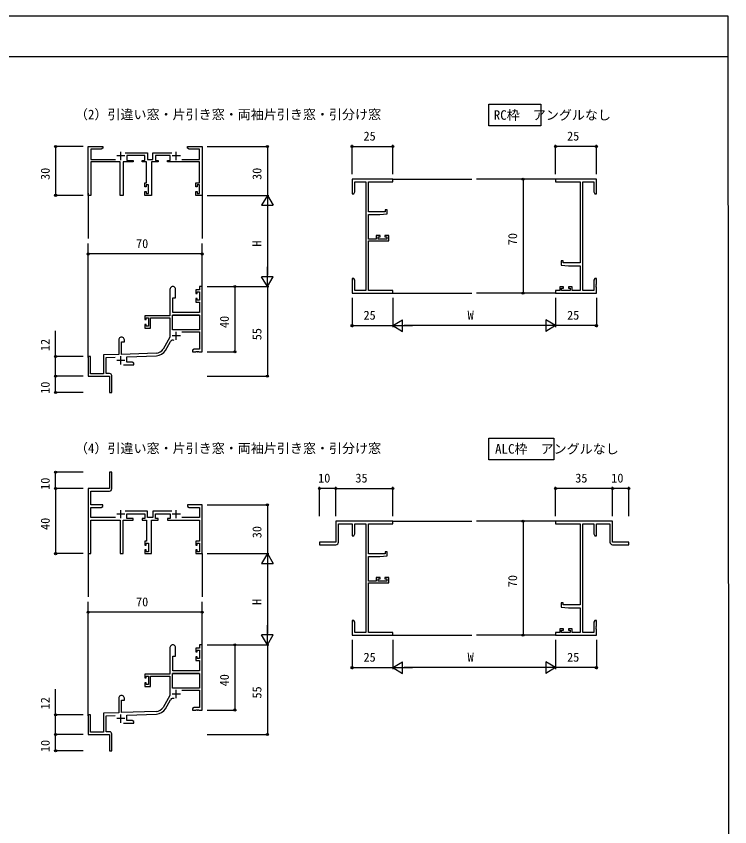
# Model space of a CAD drawing. Units: millimetres, scale not verified. Extents: x -438 to 439, y -599 to 597.
# Drawn here: x 0.6 to 438.7, y 64.5 to 562.2 of the extents above; entities that cross this region are included whole.
import ezdxf
from ezdxf.enums import TextEntityAlignment as Align

# ---------------------------------------------------------------- set-up
doc = ezdxf.new("R2010")
doc.units = ezdxf.units.MM
doc.header["$LTSCALE"] = 4
for name, color, linetype in [('0-1_USER1', 3, 'Continuous'), ('0-2_YKK_11', 7, 'Continuous'), ('0-3_YKK_12', 2, 'Continuous'), ('0-4_YKK_D', 6, 'Continuous'), ('0-5_YKK_ZWAK', 7, 'Continuous')]:
    doc.layers.add(name, color=color, linetype=linetype)
doc.styles.add('ＭＳ ゴシック', font='')
doc.styles.get('ＭＳ ゴシック').set_extended_font_data('MS Gothic')

msp = doc.modelspace()

# ---------------------------------------------------------------- linework, layer by layer
at = {"layer": '0-1_USER1'}
for points in [[(290.716, 508.2), (322.716, 508.2), (322.716, 494.842), (290.716, 494.842)], [(290.716, 303.2), (330.716, 303.2), (330.716, 289.842), (290.716, 289.842)]]:
    msp.add_lwpolyline(points, close=True, dxfattribs=at)
at = {"layer": '0-2_YKK_11'}
for p, q in [((64.77, 473.9), (64.77, 478.9)), ((98.87, 473.9), (98.87, 478.9)), ((67.27, 476.4), (62.27, 476.4)), ((101.37, 476.4), (96.37, 476.4)), ((98.87, 363.491), (98.87, 368.491)), ((101.37, 365.991), (96.37, 365.991)), ((92.128, 357.007), (95.264, 362.439)), ((64.77, 348.391), (64.77, 353.391)), ((67.27, 350.891), (62.27, 350.891)), ((64.77, 253.9), (64.77, 258.9)), ((98.87, 253.9), (98.87, 258.9)), ((67.27, 256.4), (62.27, 256.4)), ((101.37, 256.4), (96.37, 256.4)), ((101.37, 145.991), (96.37, 145.991)), ((98.87, 143.491), (98.87, 148.491)), ((92.128, 137.007), (95.264, 142.439)), ((67.27, 130.891), (62.27, 130.891)), ((64.77, 128.391), (64.77, 133.391))]:
    msp.add_line(p, q, dxfattribs=at)
for points in [[(79.47, 459.8), (80.47, 459.8), (80.47, 472.7), (77.87, 472.7), (77.87, 473.7), (79.57, 473.7), (79.57, 476.7), (68.47, 476.7), (68.47, 473.7), (72.27, 473.7), (72.27, 472.7), (66.22, 472.7), (66.22, 452.2), (64.32, 452.2), (64.32, 472.7), (46.37, 472.7), (46.37, 452.2), (44.77, 452.2), (44.77, 482.2), (53.77, 482.2), (53.77, 481.2), (52.731, 480.6), (46.37, 480.6), (46.37, 474.3), (61.434, 474.3)], [(67.491, 478.3), (81.17, 478.3), (81.17, 474.3), (84.47, 474.3), (84.47, 478.3), (96.149, 478.3)], [(102.207, 474.3), (113.17, 474.3), (113.17, 480.6), (106.81, 480.6), (105.77, 481.2), (105.77, 482.2), (114.77, 482.2), (114.77, 452.2), (110.87, 452.2), (110.87, 454.5), (111.67, 454.5), (111.67, 453.4), (113.17, 453.4), (113.17, 458.6), (111.67, 458.6), (111.67, 457.5), (110.87, 457.5), (110.87, 459.8), (113.07, 459.8), (113.07, 472.7), (93.37, 472.7), (93.37, 473.7), (95.07, 473.7), (95.07, 476.7), (86.07, 476.7), (86.07, 473.7), (87.77, 473.7), (87.77, 472.7), (83.57, 472.7), (83.57, 452.2), (79.47, 452.2), (79.47, 454.5), (80.27, 454.5), (80.27, 453.4), (81.77, 453.4), (81.77, 458.6), (80.27, 458.6), (80.27, 457.5), (79.47, 457.5), (79.47, 459.8)], [(216.77, 460.57), (231.77, 460.57), (231.77, 462.2), (206.77, 462.2), (206.77, 453.2), (207.77, 453.2), (208.4, 454.291), (208.4, 460.57), (215.14, 460.57)], [(215.14, 460.57), (215.14, 393.83), (208.4, 393.83), (208.4, 400.109), (207.77, 401.2), (206.77, 401.2), (206.77, 397.658), (206.89, 397.475), (206.89, 396.925), (206.77, 396.742), (206.77, 396.658), (206.89, 396.475), (206.89, 395.925), (206.77, 395.742), (206.77, 392.2), (231.77, 392.2), (231.77, 393.83), (216.77, 393.83), (216.77, 424.2), (229.27, 424.2), (229.27, 427.5), (226.97, 427.5), (226.97, 426.7), (228.07, 426.7), (228.07, 425.2), (222.87, 425.2), (222.87, 426.7), (223.97, 426.7), (223.97, 427.5), (221.67, 427.5), (221.67, 425.4), (216.77, 425.4), (216.77, 440.4), (223.77, 440.4), (228.27, 440.794), (228.27, 443.4), (227.07, 443.4), (227.07, 442.1), (216.77, 442.1), (216.77, 460.57)], [(348.398, 393.83), (348.398, 460.57), (355.138, 460.57), (355.138, 454.291), (355.768, 453.2), (356.768, 453.2), (356.768, 462.2), (331.768, 462.2), (331.768, 460.57), (346.768, 460.57), (346.768, 410.7), (336.468, 410.7), (336.468, 412), (335.268, 412), (335.268, 409.394), (339.768, 409), (346.768, 409), (346.768, 393.83), (341.868, 393.83), (341.868, 396.1), (339.568, 396.1), (339.568, 395.3), (340.668, 395.3), (340.668, 393.83), (335.468, 393.83), (335.468, 395.3), (336.568, 395.3), (336.568, 396.1), (334.268, 396.1), (334.268, 393.83), (331.768, 393.83), (331.768, 392.2), (356.768, 392.2), (356.768, 395.742), (356.648, 395.925), (356.648, 396.475), (356.768, 396.658), (356.768, 396.742), (356.648, 396.925), (356.648, 397.475)], [(356.648, 397.475), (356.768, 397.658), (356.768, 401.2), (355.768, 401.2), (355.138, 400.109), (355.138, 393.83), (348.398, 393.83)], [(94.97, 394.491), (94.97, 378.191), (79.47, 378.191), (79.47, 375.891), (80.27, 375.891), (80.27, 376.991), (81.77, 376.991), (81.77, 371.791), (80.27, 371.791), (80.27, 372.891), (79.47, 372.891), (79.47, 370.591), (82.97, 370.591), (82.97, 376.991), (94.97, 376.991), (94.97, 365.191), (90.716, 357.822)], [(102.269, 368.391), (113.14, 368.391), (113.14, 357.821), (109.862, 357.821), (108.77, 357.191), (108.77, 356.191), (110.812, 356.191), (110.995, 356.311), (111.545, 356.311), (111.729, 356.191), (111.812, 356.191), (111.995, 356.311), (112.545, 356.311), (112.729, 356.191), (114.77, 356.191), (114.77, 396.191), (113.14, 396.191), (113.14, 394.191), (110.87, 394.191), (110.87, 391.891), (111.67, 391.891), (111.67, 392.991), (113.14, 392.991), (113.14, 387.791), (111.67, 387.791), (111.67, 388.891), (110.87, 388.891), (110.87, 386.591), (113.14, 386.591), (113.14, 380.191), (96.77, 380.191), (96.77, 389.191), (98.37, 389.191), (98.37, 394.491)], [(113.14, 378.561), (96.6, 378.561), (113.14, 378.561)], [(113.14, 378.561), (113.14, 369.591), (96.6, 369.591), (96.6, 378.561)], [(63.57, 363.491), (63.57, 354.523), (54.07, 354.191), (54.07, 342.591), (46.17, 342.591), (46.17, 353.191), (44.77, 353.191), (44.77, 341.191), (57.77, 341.191), (57.77, 336.649), (57.89, 336.466), (57.89, 335.916), (57.77, 335.733), (57.77, 331.191), (59.27, 331.191), (59.27, 341.321)], [(86.561, 355.326), (65.27, 354.582), (65.27, 362.191), (66.97, 362.191), (66.97, 363.491)], [(66.42, 348.191), (72.77, 348.191), (72.77, 349.191), (71.679, 349.821), (68.47, 349.821), (68.47, 353.063), (86.617, 353.697)], [(57.77, 342.821), (55.7, 342.821), (55.7, 352.617), (61.338, 352.814)], [(59.27, 272.1), (59.27, 282.2), (57.77, 282.2), (57.77, 272.2), (44.77, 272.2), (44.77, 232.2), (46.37, 232.2), (46.37, 252.7), (64.32, 252.7), (64.32, 232.2), (66.22, 232.2), (66.22, 252.7), (72.27, 252.7), (72.27, 253.7), (68.47, 253.7), (68.47, 256.7), (79.57, 256.7), (79.57, 253.7), (77.87, 253.7), (77.87, 252.7), (80.47, 252.7), (80.47, 239.8), (79.47, 239.8), (79.47, 237.5), (80.27, 237.5), (80.27, 238.6), (81.77, 238.6), (81.77, 233.4), (80.27, 233.4), (80.27, 234.5), (79.47, 234.5), (79.47, 232.2), (83.57, 232.2), (83.57, 252.7), (87.77, 252.7), (87.77, 253.7), (86.07, 253.7), (86.07, 256.7), (95.07, 256.7), (95.07, 253.7)], [(61.434, 254.3), (46.37, 254.3), (46.37, 260.6), (52.731, 260.6), (53.77, 261.2), (53.77, 262.2), (46.37, 262.2), (46.37, 270.6), (57.77, 270.6)], [(95.07, 253.7), (93.37, 253.7), (93.37, 252.7), (113.07, 252.7), (113.07, 239.8), (110.87, 239.8), (110.87, 237.5), (111.67, 237.5), (111.67, 238.6), (113.17, 238.6), (113.17, 233.4), (111.67, 233.4), (111.67, 234.5), (110.87, 234.5), (110.87, 232.2), (114.77, 232.2), (114.77, 262.2), (105.77, 262.2), (105.77, 261.2), (106.81, 260.6), (113.17, 260.6), (113.17, 254.3), (102.207, 254.3)], [(96.149, 258.3), (84.47, 258.3), (84.47, 254.3), (81.17, 254.3), (81.17, 258.3), (67.491, 258.3)], [(216.77, 250.57), (231.77, 250.57), (231.77, 252.2), (196.77, 252.2), (196.77, 239.2), (186.77, 239.2), (186.77, 237.7), (196.9, 237.7)], [(198.4, 239.2), (198.4, 250.57), (206.77, 250.57), (206.77, 243.2), (207.77, 243.2), (208.4, 244.291), (208.4, 250.57), (215.14, 250.57)], [(215.14, 250.57), (215.14, 183.83), (208.4, 183.83), (208.4, 190.109), (207.77, 191.2), (206.77, 191.2), (206.77, 187.658), (206.89, 187.475), (206.89, 186.925), (206.77, 186.742), (206.77, 186.658), (206.89, 186.475), (206.89, 185.925), (206.77, 185.742), (206.77, 182.2), (231.77, 182.2), (231.77, 183.83), (216.77, 183.83), (216.77, 214.2), (229.27, 214.2), (229.27, 217.5), (226.97, 217.5), (226.97, 216.7), (228.07, 216.7), (228.07, 215.2), (222.87, 215.2), (222.87, 216.7), (223.97, 216.7), (223.97, 217.5), (221.67, 217.5), (221.67, 215.4), (216.77, 215.4), (216.77, 230.4), (223.77, 230.4), (228.27, 230.794), (228.27, 233.4), (227.07, 233.4), (227.07, 232.1), (216.77, 232.1), (216.77, 250.57)], [(366.638, 237.7), (376.768, 237.7), (376.768, 239.2), (366.768, 239.2), (366.768, 252.2), (331.768, 252.2), (331.768, 250.57), (346.768, 250.57), (346.768, 200.7), (336.468, 200.7), (336.468, 202), (335.268, 202), (335.268, 199.394), (339.768, 199), (346.768, 199), (346.768, 183.83), (341.868, 183.83), (341.868, 186.1), (339.568, 186.1), (339.568, 185.3), (340.668, 185.3), (340.668, 183.83), (335.468, 183.83), (335.468, 185.3), (336.568, 185.3), (336.568, 186.1), (334.268, 186.1), (334.268, 183.83), (331.768, 183.83), (331.768, 182.2), (356.768, 182.2), (356.768, 185.742), (356.648, 185.925), (356.648, 186.475), (356.768, 186.658), (356.768, 186.742), (356.648, 186.925), (356.648, 187.475), (356.768, 187.658), (356.768, 191.2)], [(348.398, 183.83), (348.398, 250.57), (355.138, 250.57), (355.138, 244.291), (355.768, 243.2), (356.768, 243.2), (356.768, 250.57), (365.138, 250.57), (365.138, 239.2)], [(356.768, 191.2), (355.768, 191.2), (355.138, 190.109), (355.138, 183.83), (348.398, 183.83)], [(94.97, 174.491), (94.97, 158.191), (79.47, 158.191), (79.47, 155.891), (80.27, 155.891), (80.27, 156.991), (81.77, 156.991), (81.77, 151.791), (80.27, 151.791), (80.27, 152.891), (79.47, 152.891), (79.47, 150.591), (82.97, 150.591), (82.97, 156.991), (94.97, 156.991), (94.97, 145.191), (90.716, 137.822)], [(102.269, 148.391), (113.14, 148.391), (113.14, 137.821), (109.862, 137.821), (108.77, 137.191), (108.77, 136.191), (110.812, 136.191), (110.995, 136.311), (111.545, 136.311), (111.729, 136.191), (111.812, 136.191), (111.995, 136.311), (112.545, 136.311), (112.729, 136.191), (114.77, 136.191), (114.77, 176.191), (113.14, 176.191), (113.14, 174.191), (110.87, 174.191), (110.87, 171.891), (111.67, 171.891), (111.67, 172.991), (113.14, 172.991), (113.14, 167.791), (111.67, 167.791), (111.67, 168.891), (110.87, 168.891), (110.87, 166.591), (113.14, 166.591), (113.14, 160.191), (96.77, 160.191), (96.77, 169.191), (98.37, 169.191), (98.37, 174.491)], [(113.14, 158.561), (96.6, 158.561), (113.14, 158.561)], [(113.14, 158.561), (113.14, 149.591), (96.6, 149.591), (96.6, 158.561)], [(63.57, 143.491), (63.57, 134.523), (54.07, 134.191), (54.07, 122.591), (46.17, 122.591), (46.17, 133.191), (44.77, 133.191), (44.77, 121.191), (57.77, 121.191), (57.77, 116.649), (57.89, 116.466), (57.89, 115.916), (57.77, 115.733), (57.77, 111.191), (59.27, 111.191), (59.27, 121.321)], [(86.561, 135.326), (65.27, 134.582), (65.27, 142.191), (66.97, 142.191), (66.97, 143.491)], [(57.77, 122.821), (55.7, 122.821), (55.7, 132.617), (61.338, 132.814)], [(66.42, 128.191), (72.77, 128.191), (72.77, 129.191), (71.679, 129.821), (68.47, 129.821), (68.47, 133.063), (86.617, 133.697)]]:
    msp.add_lwpolyline(points, dxfattribs=at)
for centre, radius, start, end in [((96.67, 394.491), 1.7, 359.99999, 180.00001), ((65.27, 363.491), 1.7, 359.99999, 180.00001), ((96.823, 361.539), 1.8, 65.29866, 149.99999), ((86.386, 360.322), 5, 271.99999, 330), ((86.386, 360.322), 6.63, 272, 330), ((57.77, 341.321), 1.5, 0.00001, 89.99999), ((57.77, 272.1), 1.5, 270.00001, 359.99999), ((196.9, 239.2), 1.5, 270.00001, 359.99999), ((366.638, 239.2), 1.5, 180.00001, 269.99999), ((96.67, 174.491), 1.7, 359.99999, 180.00001), ((65.27, 143.491), 1.7, 359.99999, 180.00001), ((96.823, 141.539), 1.8, 65.29866, 149.99999), ((86.386, 140.322), 5, 271.99999, 330), ((86.386, 140.322), 6.63, 272, 330), ((57.77, 121.321), 1.5, 0.00001, 89.99999)]:
    msp.add_arc(centre, radius, start, end, dxfattribs=at)
at = {"layer": '0-3_YKK_12'}
for p, q in [((231.77, 462.2), (280.269, 462.2)), ((331.768, 462.2), (283.269, 462.2)), ((44.77, 453.448), (44.77, 425.692)), ((114.77, 452.193), (114.77, 425.692)), ((44.77, 352.624), (44.77, 422.692)), ((114.77, 396.191), (114.77, 422.692)), ((231.77, 392.2), (280.269, 392.2)), ((331.768, 392.2), (283.269, 392.2)), ((231.77, 252.2), (280.269, 252.2)), ((331.768, 252.2), (283.269, 252.2)), ((44.77, 233.448), (44.77, 205.692)), ((114.77, 232.193), (114.77, 205.692)), ((44.77, 132.624), (44.77, 202.692)), ((114.77, 176.191), (114.77, 202.692)), ((231.77, 182.2), (280.269, 182.2)), ((331.768, 182.2), (283.269, 182.2))]:
    msp.add_line(p, q, dxfattribs=at)
at = {"layer": '0-4_YKK_D'}
for p, q in [((206.77, 465.2), (206.77, 483.2)), ((231.77, 465.2), (231.77, 483.2)), ((331.768, 465.2), (331.768, 483.2)), ((356.768, 465.2), (356.768, 483.2)), ((41.77, 482.2), (23.77, 482.2)), ((24.77, 482.2), (24.77, 452.2)), ((117.77, 482.2), (155.77, 482.2)), ((154.77, 482.2), (154.77, 452.2)), ((206.77, 482.2), (231.77, 482.2)), ((356.768, 482.2), (331.768, 482.2)), ((328.768, 462.2), (310.768, 462.2)), ((311.768, 462.2), (311.768, 392.2)), ((41.77, 452.2), (23.77, 452.2)), ((117.77, 452.2), (155.77, 452.2)), ((117.77, 452.193), (155.77, 452.193)), ((154.77, 452.193), (151.27, 446.13)), ((154.77, 452.193), (158.27, 446.13)), ((154.77, 452.193), (154.77, 440.068)), ((151.27, 446.13), (158.27, 446.13)), ((154.77, 445.193), (154.77, 403.191)), ((44.77, 399.191), (44.77, 417.191)), ((114.77, 416.191), (44.77, 416.191)), ((114.77, 399.191), (114.77, 417.191)), ((154.77, 396.191), (154.77, 408.315)), ((154.77, 396.191), (151.27, 402.253)), ((158.27, 402.253), (151.27, 402.253)), ((154.77, 396.191), (158.27, 402.253)), ((117.77, 396.191), (155.77, 396.191)), ((117.77, 396.191), (155.77, 396.191)), ((117.77, 396.191), (135.77, 396.191)), ((134.77, 396.191), (134.77, 356.191)), ((154.77, 396.191), (154.77, 341.191)), ((206.77, 389.2), (206.77, 371.2)), ((231.77, 389.2), (231.77, 371.2)), ((231.77, 389.2), (231.77, 371.2)), ((328.768, 392.2), (310.768, 392.2)), ((331.768, 389.2), (331.768, 371.2)), ((331.768, 389.2), (331.768, 371.2)), ((356.768, 389.2), (356.768, 371.2)), ((231.77, 372.2), (237.833, 375.7)), ((237.833, 368.7), (237.833, 375.7)), ((331.768, 372.2), (325.706, 375.7)), ((325.706, 375.7), (325.706, 368.7)), ((206.77, 372.2), (231.77, 372.2)), ((231.77, 372.2), (237.833, 368.7)), ((231.77, 372.2), (243.895, 372.2)), ((324.768, 372.2), (238.77, 372.2)), ((331.768, 372.2), (319.644, 372.2)), ((331.768, 372.2), (325.706, 368.7)), ((356.768, 372.2), (331.768, 372.2)), ((117.77, 356.191), (135.77, 356.191)), ((41.77, 353.191), (23.77, 353.191)), ((41.77, 341.191), (23.77, 341.191)), ((41.77, 341.191), (23.77, 341.191)), ((24.77, 331.191), (24.77, 341.191)), ((117.77, 341.191), (155.77, 341.191)), ((41.77, 331.191), (23.77, 331.191)), ((41.77, 282.2), (23.77, 282.2)), ((24.77, 272.2), (24.77, 282.2)), ((41.77, 272.2), (23.77, 272.2)), ((41.77, 272.2), (23.77, 272.2)), ((24.77, 272.2), (24.77, 232.2)), ((186.77, 255.2), (186.77, 273.2)), ((196.77, 272.2), (186.77, 272.2)), ((196.77, 255.2), (196.77, 273.2)), ((196.77, 255.2), (196.77, 273.2)), ((196.77, 272.2), (231.77, 272.2)), ((231.77, 255.2), (231.77, 273.2)), ((331.768, 255.2), (331.768, 273.2)), ((366.768, 272.2), (331.768, 272.2)), ((366.768, 255.2), (366.768, 273.2)), ((366.768, 255.2), (366.768, 273.2)), ((376.768, 272.2), (366.768, 272.2)), ((376.768, 255.2), (376.768, 273.2)), ((117.77, 262.2), (155.77, 262.2)), ((154.77, 262.2), (154.77, 232.2)), ((328.768, 252.2), (310.768, 252.2)), ((311.768, 252.2), (311.768, 182.2)), ((41.77, 232.2), (23.77, 232.2)), ((117.77, 232.2), (155.77, 232.2)), ((117.77, 232.193), (155.77, 232.193)), ((154.77, 232.193), (151.27, 226.13)), ((154.77, 232.193), (158.27, 226.13)), ((154.77, 232.193), (154.77, 220.068)), ((151.27, 226.13), (158.27, 226.13)), ((154.77, 225.193), (154.77, 183.191)), ((44.77, 179.191), (44.77, 197.191)), ((114.77, 196.191), (44.77, 196.191)), ((114.77, 179.191), (114.77, 197.191)), ((154.77, 176.191), (154.77, 188.315)), ((154.77, 176.191), (151.27, 182.253)), ((158.27, 182.253), (151.27, 182.253)), ((154.77, 176.191), (158.27, 182.253)), ((206.77, 179.2), (206.77, 161.2)), ((231.77, 179.2), (231.77, 161.2)), ((231.77, 179.2), (231.77, 161.2)), ((328.768, 182.2), (310.768, 182.2)), ((331.768, 179.2), (331.768, 161.2)), ((331.768, 179.2), (331.768, 161.2)), ((356.768, 179.2), (356.768, 161.2)), ((117.77, 176.191), (155.77, 176.191)), ((117.77, 176.191), (155.77, 176.191)), ((117.77, 176.191), (135.77, 176.191)), ((134.77, 176.191), (134.77, 136.191)), ((154.77, 176.191), (154.77, 121.191)), ((231.77, 162.2), (237.833, 165.7)), ((237.833, 158.7), (237.833, 165.7)), ((331.768, 162.2), (325.706, 165.7)), ((325.706, 165.7), (325.706, 158.7)), ((206.77, 162.2), (231.77, 162.2)), ((231.77, 162.2), (237.833, 158.7)), ((231.77, 162.2), (243.895, 162.2)), ((324.768, 162.2), (238.77, 162.2)), ((331.768, 162.2), (319.644, 162.2)), ((331.768, 162.2), (325.706, 158.7)), ((356.768, 162.2), (331.768, 162.2)), ((117.77, 136.191), (135.77, 136.191)), ((41.77, 133.191), (23.77, 133.191)), ((41.77, 121.191), (23.77, 121.191)), ((41.77, 121.191), (23.77, 121.191)), ((24.77, 111.191), (24.77, 121.191)), ((117.77, 121.191), (155.77, 121.191)), ((41.77, 111.191), (23.77, 111.191))]:
    msp.add_line(p, q, dxfattribs=at)
for points in [[(24.77, 341.191), (24.77, 353.191), (24.77, 368.945)], [(24.77, 121.191), (24.77, 133.191), (24.77, 148.945)]]:
    msp.add_lwpolyline(points, dxfattribs=at)
for centre in [(24.77, 482.2), (154.77, 482.2), (206.77, 482.2), (231.77, 482.2), (331.768, 482.2), (356.768, 482.2), (311.768, 462.2), (24.77, 452.2), (44.77, 416.191), (114.77, 416.191), (134.77, 396.191), (311.768, 392.2), (206.77, 372.2), (356.768, 372.2), (24.77, 353.191), (134.77, 356.191), (24.77, 341.191), (24.77, 341.191), (154.77, 341.191), (24.77, 331.191), (24.77, 282.2), (24.77, 272.2), (24.77, 272.2), (186.77, 272.2), (196.77, 272.2), (196.77, 272.2), (231.77, 272.2), (331.768, 272.2), (366.768, 272.2), (366.768, 272.2), (376.768, 272.2), (154.77, 262.2), (311.768, 252.2), (24.77, 232.2), (44.77, 196.191), (114.77, 196.191), (311.768, 182.2), (134.77, 176.191), (206.77, 162.2), (356.768, 162.2), (134.77, 136.191), (24.77, 133.191), (24.77, 121.191), (24.77, 121.191), (154.77, 121.191), (24.77, 111.191)]:
    msp.add_circle(centre, 0.637, dxfattribs=at)
at = {"layer": '0-5_YKK_ZWAK'}
for p, q in [((437.7, 562.2), (-437.3, 562.2)), ((437.7, 537.2), (-437.3, 537.2))]:
    msp.add_line(p, q, dxfattribs=at)
msp.add_lwpolyline([(-436.3, -599.3), (438.7, -599.3), (437.7, 562.2)], dxfattribs=at)

# ---------------------------------------------------------------- texts
at = {"layer": '0-1_USER1', "style": 'ＭＳ ゴシック'}
for s, p in [('（2）引違い窓・片引き窓・両袖片引き窓・引分け窓', (36.609, 497.2)), ('RC枠\u3000アングルなし\u3000', (293.745, 496.836)), ('（4）引違い窓・片引き窓・両袖片引き窓・引分け窓', (36.609, 292.2)), ('ALC枠\u3000アングルなし\u3000', (294.564, 291.836))]:
    msp.add_text(s, height=5.865, dxfattribs=at).set_placement(p, align=Align.BOTTOM_LEFT)
at = {"layer": '0-4_YKK_D', "style": 'ＭＳ ゴシック'}
for s, p in [('25', (213.816, 484.2)), ('25', (338.814, 484.2)), ('70', (74.145, 418.191)), ('25', (213.816, 374.2)), ('W', (277.721, 374.2)), ('25', (338.814, 374.2)), ('10', (185.932, 274.2)), ('35', (208.816, 274.2)), ('35', (343.814, 274.2)), ('10', (365.93, 274.2)), ('70', (74.145, 198.191)), ('25', (213.816, 164.2)), ('W', (277.721, 164.2)), ('25', (338.814, 164.2))]:
    msp.add_text(s, height=5.499, dxfattribs=at).set_placement(p, align=Align.BOTTOM_LEFT)
for s, p in [('30', (22.77, 461.66)), ('30', (152.77, 461.66)), ('70', (309.768, 421.575)), ('H', (152.77, 420.697)), ('40', (132.77, 370.736)), ('55', (152.77, 363.236)), ('12', (22.77, 356.59)), ('10', (22.77, 330.353)), ('10', (22.77, 271.362)), ('40', (22.77, 246.745)), ('30', (152.77, 241.66)), ('70', (309.768, 211.575)), ('H', (152.77, 200.697)), ('40', (132.77, 150.736)), ('55', (152.77, 143.236)), ('12', (22.77, 136.59)), ('10', (22.77, 110.353))]:
    msp.add_text(s, height=5.499, rotation=90, dxfattribs=at).set_placement(p, align=Align.BOTTOM_LEFT)

doc.saveas('drawing.dxf')
